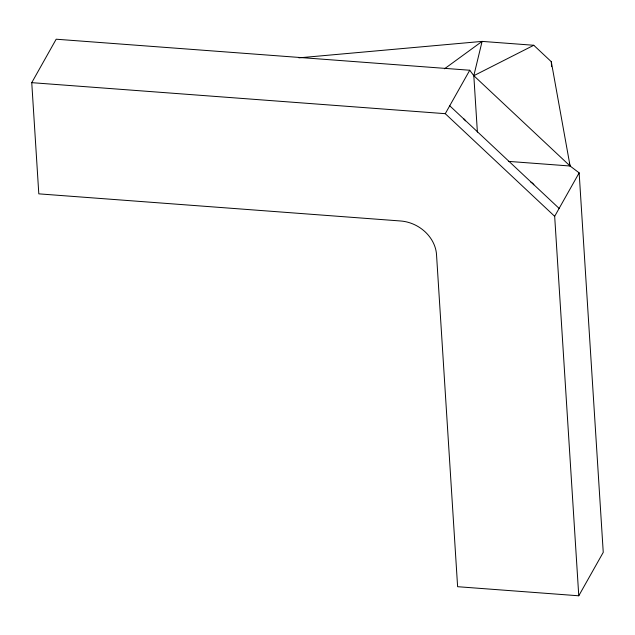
<?xml version="1.0" encoding="UTF-8"?>
<svg xmlns="http://www.w3.org/2000/svg" width="635" height="635" viewBox="0 0 635 635"><rect width="100%" height="100%" fill="white"/><g stroke="black" fill="none" stroke-linecap="round" stroke-linejoin="round"><path stroke-width="0.95" d="M477.393 132.128L473.813 75.7L482.092 41.394L533.781 45.275L551.283 61.69L570.087 166.005L579.152 172.863L603.25 552.347L578.771 595.789L457.613 586.7L436.523 254.651A35.171 29.861 29.4 0 0 400.645 220.988L38.806 193.85L31.75 82.661L56.174 39.211L469.749 70.239L473.813 75.7L570.087 166.005L508.381 161.377M31.75 82.661L445.27 113.681L469.749 70.239M578.771 595.789L554.672 216.305L579.152 172.863M444.492 68.802L482.092 41.394L298.942 57.848M473.813 75.7L533.781 45.275M449.723 105.775L559.125 208.407M445.27 113.681L554.672 216.305M569.293 163.163L570.087 166.005M551.283 61.69L551.593 66.635M530.836 182.094A17.582 8.136 -3.6 0 1 533.86 184.793M463.613 118.912A17.582 4.493 -85.7 0 1 465.36 120.872"/></g></svg>
